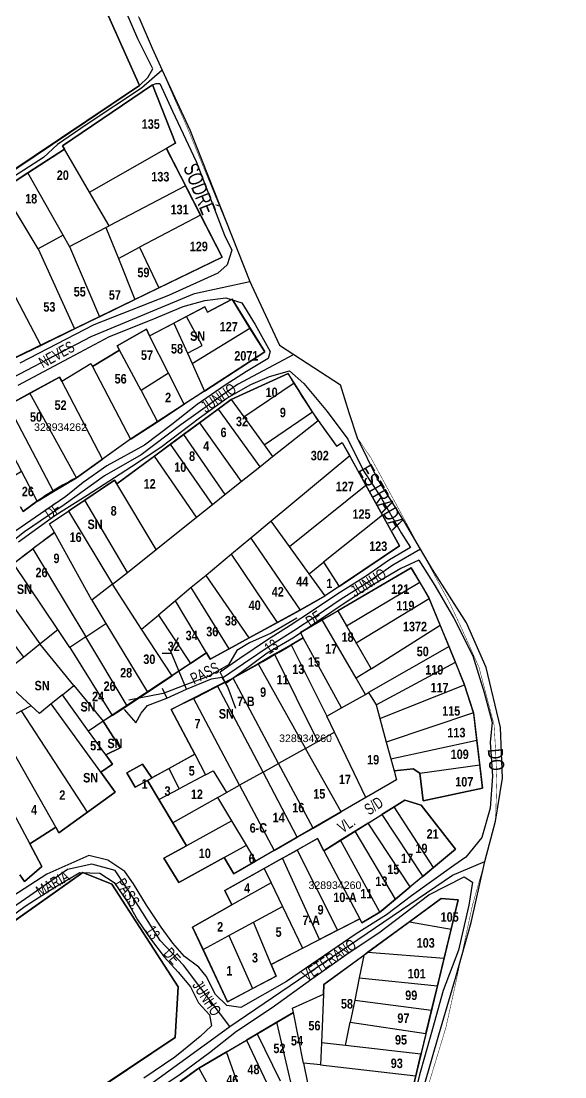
# Model space of a CAD drawing. Extents: x 206155 to 208014, y 4847439 to 4850017.
# Drawn here: x 207866.8 to 208010.7, y 4848531.3 to 4848810.5 of the extents above; entities that cross this region are included whole.
import ezdxf
from ezdxf.enums import TextEntityAlignment as Align

# ---------------------------------------------------------------- set-up
doc = ezdxf.new("R2010")
doc.units = 0
doc.header["$LTSCALE"] = 1.5
doc.header["$MEASUREMENT"] = 0
for name, color, linetype in [('CD-MALHA-LOTES', 40, 'CONTINUOUS'), ('CD_TXT_QUADRA', 7, 'CONTINUOUS'), ('HD-VALAS-DRENOS', 170, 'CONTINUOUS'), ('LM-LIM-SETOR-FISCAL', 7, 'CONTINUOUS'), ('RU-QUADRAS', 6, 'CONTINUOUS'), ('SV-EIXO-ROD-ESTR', 7, 'CONTINUOUS'), ('SV-EIXO-RUA-N-PAV', 6, 'CONTINUOUS'), ('SV-EST-M-N-PAV', 20, 'CONTINUOUS'), ('SV-ESTIVAS', 7, 'CONTINUOUS'), ('SV-RUA-NAO-PAV-S-GUIA-C-GUIA', 7, 'CONTINUOUS'), ('SV-TXT-EST-M-N-PAV', 20, 'CONTINUOUS'), ('SV-TXT-RUA-N-PAV-S-GUIA-C-GUIA', 7, 'CONTINUOUS'), ('Th_NmrPort', 7, 'CONTINUOUS')]:
    doc.layers.add(name, color=color, linetype=linetype)
doc.styles.add('3289-34-2D_TXT$0$ARIAL', font='ARIAL.TTF')
doc.styles.add('ARIAL', font='ARIAL.TTF')
doc.styles.get("Standard").update_dxf_attribs({"font": 'swisscbo.ttf'})
doc.linetypes.add('Limite', pattern='A,20,-3,[130,ltypeshp.shx,S=6.35,R=0,X=0,Y=0],-3,20', length=46)

msp = doc.modelspace()

# ---------------------------------------------------------------- linework, layer by layer
at = {"layer": 'CD-MALHA-LOTES', "linetype": 'Continuous'}
for p, q in [((207898.17, 4848793.48), (207872.54, 4848850.85)), ((207828.37, 4848746.77), (207898.17, 4848793.48)), ((207901.57, 4848793.71), (207877.71, 4848777.6)), ((207907.7, 4848778.28), (207901.57, 4848793.71)), ((207878.26, 4848776.65), (207868.6, 4848770.39)), ((207877.71, 4848777.6), (207878.26, 4848776.65)), ((207884.87, 4848765.34), (207878.26, 4848776.65)), ((207884.87, 4848765.34), (207905.23, 4848776.88)), ((207905.23, 4848776.88), (207907.7, 4848778.28)), ((207905.23, 4848776.88), (207910.33, 4848766.94)), ((207868.6, 4848770.39), (207861.83, 4848766.01)), ((207877.89, 4848753.92), (207868.6, 4848770.39)), ((207871.33, 4848750.35), (207861.83, 4848766.01)), ((207890.08, 4848756.42), (207884.87, 4848765.34)), ((207910.33, 4848766.94), (207890.08, 4848756.42)), ((207914.3, 4848759.18), (207910.33, 4848766.94)), ((207853.24, 4848760.44), (207872.01, 4848724.73)), ((207914.3, 4848759.18), (207898.17, 4848750.73)), ((207889.23, 4848755.96), (207890.08, 4848756.42)), ((207877.89, 4848753.92), (207871.33, 4848750.35)), ((207879.57, 4848750.94), (207877.89, 4848753.92)), ((207879.57, 4848750.94), (207889.23, 4848755.96)), ((207889.23, 4848755.96), (207892.53, 4848747.77)), ((207879.57, 4848750.94), (207887.54, 4848732.36)), ((207871.33, 4848750.35), (207880.96, 4848729.13)), ((207892.53, 4848747.77), (207898.17, 4848750.73)), ((207898.17, 4848750.73), (207903.25, 4848739.99)), ((207892.53, 4848747.77), (207896.9, 4848736.91)), ((207896.9, 4848736.91), (207903.25, 4848739.99)), ((207887.54, 4848732.36), (207896.9, 4848736.91)), ((207910.56, 4848732.39), (207907.23, 4848730.65)), ((207872.01, 4848724.73), (207880.96, 4848729.13)), ((207900.81, 4848727.31), (207907.23, 4848730.65)), ((207907.23, 4848730.65), (207910.83, 4848722.67)), ((207912.06, 4848719.95), (207927.37, 4848729.31)), ((207905.8, 4848717.42), (207900.81, 4848727.31)), ((207865.38, 4848721.56), (207872.01, 4848724.73)), ((207892.87, 4848723.52), (207885.66, 4848719.22)), ((207898.54, 4848712.8), (207892.87, 4848723.52)), ((207910.83, 4848722.67), (207912.06, 4848719.95)), ((207877.56, 4848715.26), (207885.28, 4848719.94)), ((207885.28, 4848719.94), (207885.66, 4848719.22)), ((207885.66, 4848719.22), (207895.77, 4848699.92)), ((207905.8, 4848717.42), (207898.54, 4848712.8)), ((207909.96, 4848709.18), (207905.8, 4848717.42)), ((207912.06, 4848719.95), (207915.34, 4848712.68)), ((207888.31, 4848694.63), (207877.56, 4848715.26)), ((207925.71, 4848705.9), (207939.03, 4848714.88)), ((207943.93, 4848707.19), (207939.03, 4848714.88)), ((207869.1, 4848712.1), (207863.36, 4848708.98)), ((207881.43, 4848689.75), (207869.1, 4848712.1)), ((207898.54, 4848712.8), (207902.9, 4848704.58)), ((207915.34, 4848712.68), (207909.96, 4848709.18)), ((207875.33, 4848686.11), (207863.36, 4848708.98)), ((207902.9, 4848704.58), (207909.96, 4848709.18)), ((207922.39, 4848710.48), (207918.94, 4848707.93)), ((207922.39, 4848710.48), (207925.71, 4848705.9)), ((207918.94, 4848707.93), (207914.04, 4848704.31)), ((207918.94, 4848707.93), (207929.94, 4848692.62)), ((207931.09, 4848698.48), (207943.93, 4848707.19)), ((207945.38, 4848704.92), (207943.93, 4848707.19)), ((207866.9, 4848691.49), (207859.91, 4848704.81)), ((207914.04, 4848704.31), (207909.79, 4848701.17)), ((207914.04, 4848704.31), (207925.05, 4848688.73)), ((207925.71, 4848705.9), (207931.09, 4848698.48)), ((207933.36, 4848695.35), (207945.38, 4848704.92)), ((207945.38, 4848704.92), (207950.3, 4848698.13)), ((207909.79, 4848701.17), (207906.33, 4848698.61)), ((207909.79, 4848701.17), (207920.73, 4848685.3)), ((207895.77, 4848699.92), (207888.31, 4848694.63)), ((207906.33, 4848698.61), (207902.1, 4848695.5)), ((207917.48, 4848682.7), (207906.33, 4848698.61)), ((207931.09, 4848698.48), (207933.36, 4848695.35)), ((207950.3, 4848698.13), (207951.81, 4848699.07)), ((207951.81, 4848699.07), (207953.77, 4848695.53)), ((207902.1, 4848695.5), (207892.12, 4848688.13)), ((207913.26, 4848679.34), (207902.1, 4848695.5)), ((207929.94, 4848692.62), (207933.36, 4848695.35)), ((207953.77, 4848695.53), (207932.96, 4848678.26)), ((207958.04, 4848687.79), (207953.77, 4848695.53)), ((207881.43, 4848689.75), (207888.31, 4848694.63)), ((207925.05, 4848688.73), (207929.94, 4848692.62)), ((207862.72, 4848688.95), (207866.9, 4848691.49)), ((207871.07, 4848683.55), (207866.9, 4848691.49)), ((207875.33, 4848686.11), (207881.43, 4848689.75)), ((207902.58, 4848670.79), (207892.12, 4848688.13)), ((207920.73, 4848685.3), (207925.05, 4848688.73)), ((207937.79, 4848671.61), (207958.04, 4848687.79)), ((207962.42, 4848679.86), (207958.04, 4848687.79)), ((207883.68, 4848683.85), (207879.35, 4848680.95)), ((207894.93, 4848664.73), (207883.68, 4848683.85)), ((207917.48, 4848682.7), (207920.73, 4848685.3)), ((207874.34, 4848677.6), (207879.35, 4848680.95)), ((207879.35, 4848680.95), (207890.98, 4848661.61)), ((207913.26, 4848679.34), (207917.48, 4848682.7)), ((207902.58, 4848670.79), (207913.26, 4848679.34)), ((207932.96, 4848678.26), (207927.57, 4848673.78)), ((207937.79, 4848671.61), (207932.96, 4848678.26)), ((207962.42, 4848679.86), (207946.85, 4848667.42)), ((207875.63, 4848675.27), (207874.34, 4848677.6)), ((207875.63, 4848675.27), (207869.93, 4848670.96)), ((207885.5, 4848657.4), (207875.63, 4848675.27)), ((207927.57, 4848673.78), (207922.46, 4848669.54)), ((207927.57, 4848673.78), (207940.63, 4848654.73)), ((207864.79, 4848667.07), (207869.93, 4848670.96)), ((207869.93, 4848670.96), (207883.92, 4848647.67)), ((207894.93, 4848664.73), (207902.58, 4848670.79)), ((207943.04, 4848664.38), (207937.79, 4848671.61)), ((207876.49, 4848649.62), (207864.79, 4848667.07)), ((207922.46, 4848669.54), (207915.76, 4848663.91)), ((207934.65, 4848651.47), (207922.46, 4848669.54)), ((207943.04, 4848664.38), (207946.85, 4848667.42)), ((207946.85, 4848667.42), (207951.01, 4848661.03)), ((207890.98, 4848661.61), (207894.93, 4848664.73)), ((207947.27, 4848658.52), (207943.04, 4848664.38)), ((207859.63, 4848662.86), (207871.78, 4848645.83)), ((207890.98, 4848661.61), (207885.5, 4848657.4)), ((207898.68, 4848649.7), (207890.98, 4848661.61)), ((207915.76, 4848663.91), (207911.82, 4848660.7)), ((207927.12, 4848647.37), (207915.76, 4848663.91)), ((207952.92, 4848650.57), (207972.28, 4848662.13)), ((207855.02, 4848658.78), (207867.41, 4848642.33)), ((207911.82, 4848660.7), (207907.66, 4848657.19)), ((207921.88, 4848644.51), (207911.82, 4848660.7)), ((207951.01, 4848661.03), (207947.27, 4848658.52)), ((207885.5, 4848657.4), (207889.25, 4848651.22)), ((207907.66, 4848657.19), (207903.12, 4848653.44)), ((207915.88, 4848643.41), (207907.66, 4848657.19)), ((207940.63, 4848654.73), (207947.27, 4848658.52)), ((207955.48, 4848646.11), (207974.81, 4848657.84)), ((207977.73, 4848650.78), (207974.81, 4848657.84)), ((207898.68, 4848649.7), (207903.12, 4848653.44)), ((207903.12, 4848653.44), (207911.63, 4848640.59)), ((207934.65, 4848651.47), (207940.63, 4848654.73)), ((207950.62, 4848654.57), (207946.51, 4848652.17)), ((207950.62, 4848654.57), (207952.92, 4848650.57)), ((207883.92, 4848647.67), (207889.25, 4848651.22)), ((207889.25, 4848651.22), (207900.28, 4848633.06)), ((207927.12, 4848647.37), (207934.65, 4848651.47)), ((207955.44, 4848636.74), (207946.51, 4848652.17)), ((207952.92, 4848650.57), (207955.48, 4848646.11)), ((207959.43, 4848639.25), (207977.73, 4848650.78)), ((207980.08, 4848645.09), (207977.73, 4848650.78)), ((207871.78, 4848645.83), (207876.49, 4848649.62)), ((207879.68, 4848644.85), (207876.49, 4848649.62)), ((207883.92, 4848647.67), (207879.68, 4848644.85)), ((207894.86, 4848629.46), (207883.92, 4848647.67)), ((207906.79, 4848637.38), (207898.68, 4848649.7)), ((207941.47, 4848647.43), (207938.27, 4848645.59)), ((207951.62, 4848628.88), (207941.47, 4848647.43)), ((207867.41, 4848642.33), (207871.78, 4848645.83)), ((207880.73, 4848634.78), (207871.78, 4848645.83)), ((207879.68, 4848644.85), (207890.87, 4848626.82)), ((207921.88, 4848644.51), (207927.12, 4848647.37)), ((207938.27, 4848645.59), (207933.88, 4848643.06)), ((207938.27, 4848645.59), (207947.72, 4848626.71)), ((207955.48, 4848646.11), (207959.43, 4848639.25)), ((207980.08, 4848645.09), (207958.72, 4848632.91)), ((207981.79, 4848640.96), (207980.08, 4848645.09)), ((207865.15, 4848640.52), (207867.41, 4848642.33)), ((207911.63, 4848640.59), (207915.88, 4848643.41)), ((207933.88, 4848643.06), (207929.51, 4848640.55)), ((207933.88, 4848643.06), (207945.35, 4848619.98)), ((207911.63, 4848640.59), (207906.79, 4848637.38)), ((207929.51, 4848640.55), (207942.08, 4848618.16)), ((207959.43, 4848639.25), (207955.44, 4848636.74)), ((207960.74, 4848629.65), (207981.79, 4848640.96)), ((207869.44, 4848629.46), (207861.01, 4848637.19)), ((207900.28, 4848633.06), (207906.79, 4848637.38)), ((207922.88, 4848636.77), (207918.81, 4848634.71)), ((207934.94, 4848614.16), (207922.88, 4848636.77)), ((207957.92, 4848632.46), (207955.44, 4848636.74)), ((207877.71, 4848632.31), (207880.73, 4848634.78)), ((207880.73, 4848634.78), (207888.51, 4848625.32)), ((207918.81, 4848634.71), (207912.4, 4848631.48)), ((207930.83, 4848611.87), (207918.81, 4848634.71)), ((207961.72, 4848626.08), (207984.12, 4848634.99)), ((207986.55, 4848627.56), (207984.12, 4848634.99)), ((207877.71, 4848632.31), (207874.77, 4848629.91)), ((207884.67, 4848622.7), (207877.71, 4848632.31)), ((207894.86, 4848629.46), (207900.28, 4848633.06)), ((207924.64, 4848608.41), (207912.4, 4848631.48)), ((207951.62, 4848628.88), (207957.92, 4848632.46)), ((207957.92, 4848632.46), (207958.72, 4848632.91)), ((207958.72, 4848632.91), (207960.74, 4848629.65)), ((207866.88, 4848628.08), (207860.48, 4848624.64)), ((207869.44, 4848629.46), (207866.88, 4848628.08)), ((207884.36, 4848601.27), (207866.88, 4848628.08)), ((207871.7, 4848627.39), (207869.44, 4848629.46)), ((207874.77, 4848629.91), (207871.7, 4848627.39)), ((207887.86, 4848611.87), (207874.77, 4848629.91)), ((207890.87, 4848626.82), (207894.86, 4848629.46)), ((207947.72, 4848626.71), (207951.62, 4848628.88)), ((207960.74, 4848629.65), (207961.37, 4848627.37)), ((207888.51, 4848625.32), (207884.67, 4848622.7)), ((207890.87, 4848626.82), (207888.51, 4848625.32)), ((207949.76, 4848622.45), (207947.72, 4848626.71)), ((207961.37, 4848627.37), (207961.72, 4848626.08)), ((207961.72, 4848626.08), (207963.44, 4848619.8)), ((207986.55, 4848627.56), (207963.44, 4848619.8)), ((207875.95, 4848597.29), (207860.48, 4848624.64)), ((207889.22, 4848616.42), (207884.67, 4848622.7)), ((207945.35, 4848619.98), (207949.76, 4848622.45)), ((207958.05, 4848605.18), (207949.76, 4848622.45)), ((207854.02, 4848621.16), (207869.09, 4848592.88)), ((207942.08, 4848618.16), (207945.35, 4848619.98)), ((207963.44, 4848619.8), (207964.64, 4848615.4)), ((207964.64, 4848615.4), (207987.44, 4848620.3)), ((207988.19, 4848613.79), (207987.44, 4848620.3)), ((207942.08, 4848618.16), (207934.94, 4848614.16)), ((207951.51, 4848601.38), (207942.08, 4848618.16)), ((207912.74, 4848616.59), (207905.95, 4848612.84)), ((207912.74, 4848616.59), (207915.59, 4848611.19)), ((207930.83, 4848611.87), (207934.94, 4848614.16)), ((207944.05, 4848597.07), (207934.94, 4848614.16)), ((207964.64, 4848615.4), (207965.51, 4848612.23)), ((207905.95, 4848612.84), (207901.42, 4848610.34)), ((207908.62, 4848607.49), (207905.95, 4848612.84)), ((207915.59, 4848611.19), (207908.62, 4848607.49)), ((207915.59, 4848611.19), (207917.61, 4848612.26)), ((207917.61, 4848612.26), (207921.14, 4848606.45)), ((207930.83, 4848611.87), (207924.64, 4848608.41)), ((207939.88, 4848594.66), (207930.83, 4848611.87)), ((207965.51, 4848612.23), (207966.16, 4848609.85)), ((207972.31, 4848611.57), (207988.19, 4848613.79)), ((207988.9, 4848607.66), (207988.19, 4848613.79)), ((207897.02, 4848607.92), (207900.26, 4848609.7)), ((207900.26, 4848609.7), (207901.42, 4848610.34)), ((207900.26, 4848609.7), (207903.26, 4848604.65)), ((207921.14, 4848606.45), (207924.64, 4848608.41)), ((207924.64, 4848608.41), (207933.8, 4848591.14)), ((207966.16, 4848609.85), (207958.05, 4848605.18)), ((207903.26, 4848604.65), (207908.62, 4848607.49)), ((207918.89, 4848605.19), (207921.14, 4848606.45)), ((207903.26, 4848604.65), (207906.92, 4848598.51)), ((207918.89, 4848605.19), (207906.92, 4848598.51)), ((207922.58, 4848599), (207918.89, 4848605.19)), ((207958.05, 4848605.18), (207951.51, 4848601.38)), ((207965.5, 4848602.73), (207962.27, 4848600.7)), ((207975.95, 4848586.65), (207965.5, 4848602.73)), ((207944.05, 4848597.07), (207951.51, 4848601.38)), ((207958.64, 4848598.41), (207962.27, 4848600.7)), ((207962.27, 4848600.7), (207973.08, 4848584.24)), ((207869.09, 4848592.88), (207875.95, 4848597.29)), ((207906.92, 4848598.51), (207910.56, 4848592.39)), ((207922.58, 4848599), (207910.56, 4848592.39)), ((207926.43, 4848592.54), (207922.58, 4848599)), ((207958.64, 4848598.41), (207955.25, 4848596.28)), ((207969.8, 4848581.51), (207958.64, 4848598.41)), ((207933.8, 4848591.14), (207939.88, 4848594.66)), ((207939.88, 4848594.66), (207944.05, 4848597.07)), ((207955.25, 4848596.28), (207951.37, 4848593.84)), ((207965.9, 4848578.25), (207955.25, 4848596.28)), ((207920.52, 4848589.29), (207926.43, 4848592.54)), ((207928.94, 4848588.33), (207926.43, 4848592.54)), ((207951.37, 4848593.84), (207946.96, 4848591.07)), ((207961.77, 4848574.88), (207951.37, 4848593.84)), ((207908.54, 4848582.69), (207920.52, 4848589.29)), ((207920.52, 4848589.29), (207923.09, 4848584.95)), ((207933.8, 4848591.14), (207928.94, 4848588.33)), ((207935.96, 4848589.09), (207931.1, 4848586.36)), ((207935.96, 4848589.09), (207939.88, 4848591.28)), ((207945.8, 4848567.61), (207935.96, 4848589.09)), ((207939.88, 4848591.28), (207950.52, 4848570.04)), ((207946.96, 4848591.07), (207956.43, 4848573.08)), ((207923.09, 4848584.95), (207928.94, 4848588.33)), ((207931.1, 4848586.36), (207932.94, 4848582.56)), ((207973.08, 4848584.24), (207975.95, 4848586.65)), ((207883.1, 4848585.3), (207857.8, 4848567.45)), ((207866.47, 4848584.71), (207867.72, 4848582.99)), ((207890.8, 4848582.28), (207883.1, 4848585.3)), ((207973.08, 4848584.24), (207969.8, 4848581.51)), ((207908.4, 4848555.09), (207890.8, 4848582.28)), ((207932.94, 4848582.56), (207922.59, 4848576.75)), ((207932.94, 4848582.56), (207935.95, 4848576.33)), ((207965.9, 4848578.25), (207969.8, 4848581.51)), ((207928.32, 4848572.2), (207935.95, 4848576.33)), ((207935.95, 4848576.33), (207941.29, 4848565.29)), ((207956.98, 4848572.04), (207961.77, 4848574.88)), ((207921.79, 4848568.66), (207928.32, 4848572.2)), ((207933, 4848561.03), (207928.32, 4848572.2)), ((207950.52, 4848570.04), (207956.43, 4848573.08)), ((207956.43, 4848573.08), (207956.98, 4848572.04)), ((207969.56, 4848572.31), (207958.57, 4848564.22)), ((207969.56, 4848572.31), (207980.6, 4848570.33)), ((207950.52, 4848570.04), (207945.8, 4848567.61)), ((207978.76, 4848562.67), (207980.6, 4848570.33)), ((207914.98, 4848564.97), (207921.79, 4848568.66)), ((207921.79, 4848568.66), (207928.07, 4848554.6)), ((207941.29, 4848565.29), (207945.8, 4848567.61)), ((207914.98, 4848564.97), (207921.46, 4848551.11)), ((207933, 4848561.03), (207941.29, 4848565.29)), ((207958.57, 4848564.22), (207957.46, 4848563.4)), ((207958.57, 4848564.22), (207978.76, 4848562.67)), ((207957.46, 4848563.4), (207956.26, 4848557.45)), ((207976.99, 4848555.33), (207978.76, 4848562.67)), ((207956.26, 4848557.45), (207955.09, 4848551.58)), ((207956.26, 4848557.45), (207976.99, 4848555.33)), ((207975.44, 4848548.93), (207976.99, 4848555.33)), ((207907.58, 4848541.64), (207908.4, 4848555.09)), ((207921.46, 4848551.11), (207928.07, 4848554.6)), ((207938.65, 4848549.45), (207946.8, 4848553.11)), ((207946.8, 4848553.11), (207946.29, 4848540.26)), ((207955.09, 4848551.58), (207953.92, 4848545.75)), ((207955.09, 4848551.58), (207975.44, 4848548.93)), ((207938.89, 4848548.27), (207934.52, 4848545.72)), ((207938.89, 4848548.27), (207938.65, 4848549.45)), ((207941.57, 4848534.92), (207938.89, 4848548.27)), ((207973.95, 4848542.75), (207975.44, 4848548.93)), ((207934.52, 4848545.72), (207929.31, 4848542.67)), ((207938.22, 4848529.85), (207934.52, 4848545.72)), ((207952.67, 4848539.54), (207953.92, 4848545.75)), ((207953.92, 4848545.75), (207973.95, 4848542.75)), ((207874.3, 4848519.46), (207907.58, 4848541.64)), ((207929.31, 4848542.67), (207926.45, 4848541)), ((207929.31, 4848542.67), (207935.37, 4848530.22)), ((207973.95, 4848542.75), (207972.62, 4848537.23)), ((207921.14, 4848537.9), (207926.45, 4848541)), ((207926.45, 4848541), (207935.73, 4848521.42)), ((207946.29, 4848540.26), (207946.04, 4848534.41)), ((207952.67, 4848539.54), (207946.29, 4848540.26)), ((207972.62, 4848537.23), (207952.67, 4848539.54)), ((207920.89, 4848537.75), (207913.79, 4848533.57)), ((207921.14, 4848537.9), (207920.89, 4848537.75)), ((207932.33, 4848506.41), (207921.14, 4848537.9)), ((207971.25, 4848531.55), (207972.62, 4848537.23)), ((207913.79, 4848533.57), (207928.83, 4848506.84)), ((207946.04, 4848534.41), (207941.57, 4848534.92)), ((207941.57, 4848534.92), (207942.7, 4848529.26)), ((207946.04, 4848534.41), (207971.25, 4848531.55)), ((207969.85, 4848525.72), (207971.25, 4848531.55))]:
    msp.add_line(p, q, dxfattribs=at)
at = {"layer": 'CD-MALHA-LOTES', "linetype": 'Continuous', "flags": 128}
for points in [[(207903.25, 4848739.99), (207919.97, 4848748.11), (207914.3, 4848759.18)], [(207927.37, 4848729.31), (207922.63, 4848736.96), (207916.17, 4848733.6)], [(207916.17, 4848733.6), (207915.46, 4848734.95), (207910.56, 4848732.39)], [(207880.96, 4848729.13), (207887.25, 4848732.22), (207887.54, 4848732.36)], [(207910.83, 4848722.67), (207914.75, 4848724.78), (207910.56, 4848732.39)], [(207900.81, 4848727.31), (207899.95, 4848729.04), (207892.26, 4848724.67), (207892.87, 4848723.52)], [(207915.34, 4848712.68), (207931.26, 4848723.04), (207927.37, 4848729.31)], [(207939.03, 4848714.88), (207937.45, 4848717.36), (207922.39, 4848710.48)], [(207877.56, 4848715.26), (207876.97, 4848716.38), (207869.1, 4848712.1)], [(207895.77, 4848699.92), (207895.96, 4848700.06), (207902.9, 4848704.58)], [(207892.12, 4848688.13), (207891.53, 4848689.11), (207883.68, 4848683.85)], [(207871.07, 4848683.55), (207871.27, 4848683.69), (207875.33, 4848686.11)], [(207866.63, 4848682.05), (207867.33, 4848680.82), (207871.07, 4848683.55)], [(207951.01, 4848661.03), (207966.92, 4848671.72), (207962.42, 4848679.86)], [(207972.28, 4848662.13), (207970.01, 4848665.94), (207950.62, 4848654.57)], [(207974.81, 4848657.84), (207974.74, 4848658.02), (207972.28, 4848662.13)], [(207946.51, 4848652.17), (207940.73, 4848648.78), (207941.47, 4848647.43)], [(207915.88, 4848643.41), (207916.86, 4848641.77), (207921.88, 4848644.51)], [(207929.51, 4848640.55), (207923.28, 4848636.97), (207922.88, 4848636.77)], [(207984.12, 4848634.99), (207983.99, 4848635.39), (207981.79, 4848640.96)], [(207912.4, 4848631.48), (207906.47, 4848628.48), (207912.74, 4848616.59)], [(207889.22, 4848616.42), (207893.04, 4848618.34), (207888.51, 4848625.32)], [(207987.44, 4848620.3), (207986.64, 4848627.28), (207986.55, 4848627.56)], [(207887.86, 4848611.87), (207890.97, 4848614), (207889.22, 4848616.42)], [(207901.42, 4848610.34), (207898.91, 4848613.96), (207894.75, 4848611.7), (207897.02, 4848607.92)], [(207884.36, 4848601.27), (207891.71, 4848606.56), (207887.86, 4848611.87)], [(207965.51, 4848612.23), (207970.58, 4848612.75), (207972.31, 4848611.57)], [(207972.31, 4848611.57), (207973.22, 4848604.27), (207988.9, 4848607.66)], [(207975.95, 4848586.65), (207981.73, 4848591.47), (207972.66, 4848603.16), (207968.31, 4848604.49), (207965.5, 4848602.73)], [(207875.95, 4848597.29), (207876.79, 4848595.81), (207884.36, 4848601.27)], [(207867.72, 4848582.99), (207872.25, 4848586.95), (207869.09, 4848592.88)], [(207910.56, 4848592.39), (207904.58, 4848589.1), (207908.54, 4848582.69)], [(207946.96, 4848591.07), (207945.26, 4848594.3), (207939.88, 4848591.28)], [(207931.1, 4848586.36), (207920.71, 4848580.53), (207922.59, 4848576.75)], [(207961.77, 4848574.88), (207962.08, 4848575.06), (207965.9, 4848578.25)], [(207980.6, 4848570.33), (207982.48, 4848578.11), (207977.95, 4848578.49), (207969.56, 4848572.31)], [(207922.59, 4848576.75), (207912.2, 4848570.91), (207914.98, 4848564.97)], [(207928.07, 4848554.6), (207934.31, 4848557.9), (207933, 4848561.03)], [(207957.46, 4848563.4), (207946.96, 4848555.67), (207946.8, 4848553.11)], [(207913.79, 4848533.57), (207913.53, 4848533.41), (207908.88, 4848530)]]:
    msp.add_lwpolyline(points, dxfattribs=at)
at = {"layer": 'CD-MALHA-LOTES', "linetype": 'Continuous'}
for p in [(207952.92, 4848650.57), (207955.48, 4848646.11), (207934.94, 4848614.16)]:
    msp.add_point(p, dxfattribs=at)
at = {"layer": 'HD-VALAS-DRENOS', "flags": 128}
msp.add_lwpolyline([(207939.81, 4848652.64), (207932.97, 4848648.68), (207927.27, 4848646.07), (207923.93, 4848644.04), (207921.67, 4848640.28), (207916.34, 4848637.22), (207910.55, 4848635.02), (207904.39, 4848632.68), (207895.29, 4848630.92)], dxfattribs=at)
at = {"layer": 'LM-LIM-SETOR-FISCAL', "linetype": 'Limite', "ltscale": 0.1, "const_width": 0.13, "flags": 128}
msp.add_lwpolyline([(207693.53, 4847579.56), (207661.03, 4847549.31), (207612.7, 4847504.12), (207608.58, 4847500.27), (207585.3, 4847478.55), (207576.34, 4847469.74), (207571.87, 4847465.34), (207556.36, 4847486.66), (207540.14, 4847507.78), (207531.85, 4847519.47), (207511.91, 4847545.61), (207506.17, 4847553.18), (207498.88, 4847562.81), (207463.75, 4847610.71), (207457.67, 4847619.01), (207440.44, 4847642.51), (207431.06, 4847656.73), (207427.79, 4847661.69), (207410.24, 4847685.38), (207400.06, 4847698.96), (207390.62, 4847713.26), (207368.81, 4847743.14), (207367.63, 4847745.51), (207365.1, 4847750.55), (207350.49, 4847771.92), (207340.01, 4847785.42), (207333.8, 4847793.43), (207328.91, 4847799.72), (207315.6, 4847819.35), (207310.76, 4847826.26), (207285.87, 4847860.83), (207260.72, 4847896.98), (207248.23, 4847915.4), (207242.67, 4847921.29), (207202.51, 4847892.47), (207193.03, 4847885.67), (207186.34, 4847883.83), (207169.47, 4847906.92), (207159.13, 4847921.36), (207145.03, 4847940.16), (207134.22, 4847955.66), (207130.37, 4847960.22), (207126.09, 4847965.9), (207111.59, 4847986.15), (207100.06, 4848001.48), (207090.77, 4848014.03), (207087.01, 4848019.05), (207075.04, 4848034.33), (207069.37, 4848045.04), (207069.26, 4848049.8), (207069.11, 4848053.33), (207066.5, 4848058.01), (207060.87, 4848065.4), (207031.95, 4848105.77), (207020.41, 4848120.82), (207005.92, 4848142.54), (206995.35, 4848155.22), (206982.67, 4848172.12), (206959.42, 4848202.77), (206955.58, 4848209.27), (206948.97, 4848217), (206956.28, 4848221.98), (206974.04, 4848236.91), (207015.88, 4848269.11), (207005.71, 4848281.99), (206987.16, 4848307.84), (206966.87, 4848336.83), (206960.49, 4848346.74), (207051.18, 4848413.73), (207093.59, 4848446.09), (207106.7, 4848455.88), (207140.72, 4848483.45), (207169.66, 4848504.88), (207261.26, 4848571.24), (207250.42, 4848586.92), (207233.64, 4848611.27), (207214.13, 4848640.25), (207199.66, 4848661.86), (207162.16, 4848719.72), (207148.67, 4848740.27), (207138.58, 4848756.16), (207114.21, 4848785.08), (207108.98, 4848791.97), (207099.68, 4848804.07), (207089.04, 4848833.89), (207075.28, 4848852.41), (207054.15, 4848879.42), (207034.07, 4848905.39), (207008.79, 4848936.89), (207002.49, 4848944.75), (206978.67, 4848976.02), (206968.98, 4848989.87), (206958.44, 4849004.76), (206966.26, 4849011.39), (206981.71, 4849023.09), (207002.58, 4849038.25), (207026.18, 4849059.14), (207039.09, 4849069.24), (207048.4, 4849077.1), (207033.93, 4849094.44), (207025.31, 4849104.91), (207019.34, 4849111.98), (206955.53, 4849187.19), (206739.99, 4849438.83), (206628.48, 4849357.79), (206159.3, 4849769.3), (206177.89, 4849842.97), (206311.32, 4849828.25), (206318.97, 4849888.04), (206376.86, 4849879.93), (206422.43, 4850015.06), (206474.48, 4850006.62), (206492.19, 4850011.1), (206819.81, 4849985.62), (206867.89, 4849970.66), (206761.86, 4849758.64), (206955.52, 4849737.17), (206981.38, 4849733.58), (207038.29, 4849725.23), (207070.29, 4849722.03), (207093.76, 4849719.89), (207136.42, 4849713.49), (207187.69, 4849706.67), (207206.03, 4849702.71), (207217.82, 4849703), (207238.05, 4849700.95), (207257.69, 4849697.98), (207277.63, 4849691.43), (207298.76, 4849680.12), (207307.69, 4849672.68), (207325.58, 4849647.34), (207339.6, 4849627.48), (207365.17, 4849591.27), (207375.36, 4849576.96), (207394.56, 4849549.23), (207402.02, 4849538.56), (207409.91, 4849527.9), (207417.58, 4849518.68), (207445.75, 4849483.09), (207461.51, 4849464.09), (207489.49, 4849426.56), (207512.94, 4849401.39), (207520.93, 4849386.71), (207524.83, 4849382.69), (207529.48, 4849377.88), (207540.69, 4849361.49), (207560.95, 4849335.89), (207577.23, 4849307.07), (207583.74, 4849297.42), (207628.15, 4849239.89), (207643.22, 4849219.05), (207658.02, 4849201.49), (207693.22, 4849158.83), (207705.61, 4849141.39), (207712.86, 4849133.84), (207725.65, 4849112.01), (207736.66, 4849084.67), (207739.33, 4849078.11), (207747.93, 4849059.71), (207757.22, 4849040.43), (207775.14, 4849006.28), (207791.99, 4848977.54), (207792.78, 4848975.77), (207795.96, 4848968.62), (207802.2, 4848960.18), (207825.03, 4848930.31), (207842.53, 4848910.15), (207856.41, 4848891.07), (207858.75, 4848886.94), (207866.81, 4848872.74), (207869.94, 4848867.11), (207871.77, 4848863.82), (207879.69, 4848853.91), (207882.92, 4848845.94), (207889.76, 4848830.42), (207897.96, 4848811.56), (207901.5, 4848803.37), (207910.93, 4848782.03), (207925.43, 4848746.58), (207927.76, 4848740.69), (207935.19, 4848724.84), (207938.98, 4848722.35), (207951.29, 4848714.3), (207953.61, 4848706.94), (207955.87, 4848700.21), (207959.42, 4848694.96), (207980.21, 4848656.63), (207983.23, 4848650.23), (207987.97, 4848639.65), (207991.98, 4848624.34), (207992.34, 4848618.14), (207992.71, 4848609.76), (207992.35, 4848598.91), (207989.51, 4848588.21), (207986.21, 4848576.49), (207981.13, 4848552.93), (207979.22, 4848544.32), (207974.12, 4848527.55), (207970.47, 4848512.96), (207968.53, 4848505.21), (207962.87, 4848484.57), (207961.77, 4848475.9), (207962.44, 4848471.73), (207962.76, 4848468.22), (207963.58, 4848460.32), (207965.62, 4848437.71), (207970.3, 4848417.74), (207973.97, 4848405.11), (207979.52, 4848388.8), (207983.37, 4848372.15), (207985.88, 4848361.34), (207994.8, 4848328.69), (207998.94, 4848313.63), (208000.94, 4848308.61), (208001.28, 4848301.24), (208004.29, 4848290.86), (208006.08, 4848286.4), (208007.64, 4848282.49), (208010.65, 4848271.5), (208010.53, 4848262.57), (208009.71, 4848251.17), (208006.89, 4848242.28), (208002.27, 4848228.55), (207997.36, 4848212.8), (207991.07, 4848194.77), (207987.4, 4848183.31), (207984.51, 4848174.56), (207981.76, 4848167.44), (207976.41, 4848152.41), (207973.09, 4848141.61), (207967.4, 4848130.11), (207964.22, 4848121.42), (207961.45, 4848112.84), (207955.63, 4848098.17), (207952.19, 4848088.84), (207947.6, 4848075.6), (207943.28, 4848060.34), (207938.8, 4848047.89), (207935.95, 4848038.31), (207931.75, 4848023.44), (207924.02, 4847983.95), (207922.67, 4847973.36), (207921, 4847963.57), (207920.32, 4847960.19), (207917.77, 4847945.28), (207916.42, 4847941.01), (207910.26, 4847922.04), (207901.41, 4847892.98), (207897.62, 4847878.65), (207892.25, 4847865.58), (207878.3, 4847837.34), (207872.42, 4847829.43), (207870.47, 4847825.73), (207866.98, 4847818.64), (207853.99, 4847795.84), (207843.32, 4847778.24), (207832.06, 4847762.95), (207814.75, 4847736.4), (207805.8, 4847721.97), (207788.79, 4847698.98), (207782.07, 4847685.13), (207771.56, 4847663.44), (207770.16, 4847648.29), (207754.59, 4847638.36), (207743.55, 4847627.73)], close=True, dxfattribs=at)
at = {"layer": 'RU-QUADRAS', "color": 6, "linetype": 'Continuous'}
for points in [[(207800.64, 4848802.51), (207872.54, 4848850.85), (207898.17, 4848793.48), (207828.37, 4848746.77)], [(207725.43, 4848669.59), (207735.2, 4848676.4), (207765.1, 4848701.75), (207821.45, 4848743.88), (207819.54, 4848746.71), (207823.63, 4848749.43), (207827.76, 4848743.93), (207878.26, 4848776.65), (207877.71, 4848777.6), (207901.57, 4848793.71), (207907.7, 4848778.28), (207905.26, 4848776.83), (207919.97, 4848748.11), (207861.24, 4848719.58), (207833.93, 4848704.38), (207834.5, 4848703.62), (207829.95, 4848700.67), (207828.31, 4848702.92), (207817.91, 4848696.14), (207816.89, 4848697.35), (207779.28, 4848672.77), (207778.12, 4848674.02), (207740.88, 4848647.59)], [(207912.2, 4848570.91), (207922.59, 4848576.75), (207920.71, 4848580.53), (207945.26, 4848594.3), (207946.96, 4848591.07), (207968.31, 4848604.49), (207972.66, 4848603.16), (207981.73, 4848591.47), (207961.77, 4848574.88), (207956.98, 4848572.04), (207956.43, 4848573.08), (207933, 4848561.03), (207934.31, 4848557.9), (207921.46, 4848551.11)]]:
    msp.add_lwpolyline(points, close=True, dxfattribs=at)
for points in [[(207858.97, 4848706.59), (207876.97, 4848716.38), (207877.56, 4848715.26), (207885.28, 4848719.94), (207885.66, 4848719.22), (207892.87, 4848723.52), (207892.26, 4848724.67), (207899.95, 4848729.04), (207900.81, 4848727.31), (207915.46, 4848734.95), (207916.17, 4848733.6), (207922.63, 4848736.96), (207931.26, 4848723.04), (207895.77, 4848699.92), (207881.42, 4848689.74, 0.045805), (207867.33, 4848680.82), (207866.63, 4848682.05)], [(207855.02, 4848658.78, -0.028013), (207875.63, 4848675.27), (207874.34, 4848677.6), (207891.53, 4848689.11), (207892.12, 4848688.13), (207922.39, 4848710.48), (207937.45, 4848717.36, 0.029776), (207950.3, 4848698.13), (207951.81, 4848699.07), (207966.92, 4848671.72), (207947.27, 4848658.52), (207940.6, 4848654.71), (207916.86, 4848641.77), (207915.88, 4848643.41), (207888.51, 4848625.32), (207893.04, 4848618.34), (207889.22, 4848616.42), (207890.97, 4848614), (207887.86, 4848611.87), (207891.71, 4848606.56), (207876.79, 4848595.81), (207875.95, 4848597.29), (207869.09, 4848592.88), (207872.25, 4848586.95), (207867.72, 4848582.99), (207866.47, 4848584.71)], [(207692, 4848523.95), (207678.38, 4848539.78), (207672.91, 4848535.26), (207655.92, 4848552.22), (207677.53, 4848574.21), (207699.97, 4848594.1, -0.01392), (207730.59, 4848554.73), (207729.07, 4848553.45), (207744.58, 4848535.61), (207750.18, 4848540.12), (207703.21, 4848599.23), (207743.49, 4848634.78), (207769.43, 4848602.88, -0.009847), (207816.62, 4848536.14), (207857.8, 4848567.45), (207883.1, 4848585.3), (207890.8, 4848582.28), (207908.4, 4848555.09), (207907.58, 4848541.64), (207858.07, 4848508.75)]]:
    msp.add_lwpolyline(points, format="xyb", dxfattribs=at)
msp.add_lwpolyline([(207894.75, 4848611.7), (207898.91, 4848613.96), (207901.42, 4848610.35), (207912.74, 4848616.59), (207906.47, 4848628.48, 0.02644), (207941.47, 4848647.43), (207940.73, 4848648.78), (207970.01, 4848665.94), (207974.74, 4848658.02), (207983.99, 4848635.39), (207986.55, 4848627.56), (207988.9, 4848607.66), (207973.22, 4848604.27), (207972.31, 4848611.57), (207970.58, 4848612.75), (207965.51, 4848612.23), (207966.16, 4848609.85), (207923.09, 4848584.95), (207920.52, 4848589.29), (207908.54, 4848582.69), (207904.58, 4848589.1), (207910.56, 4848592.39), (207900.26, 4848609.7), (207897.02, 4848607.92)], format="xyb", close=True, dxfattribs=at)
msp.add_lwpolyline([(207879.07, 4848508.13), (207913.53, 4848533.41), (207938.89, 4848548.27), (207938.65, 4848549.45), (207946.8, 4848553.11), (207946.96, 4848555.67), (207977.95, 4848578.49), (207982.48, 4848578.11), (207969.85, 4848525.72)], dxfattribs=at)
at = {"layer": 'SV-EIXO-ROD-ESTR'}
msp.add_lwpolyline([(207973.5, 4848528.93), (207977.31, 4848542.39), (207981.75, 4848557.38), (207985.92, 4848572.09), (207989.51, 4848588.21), (207992.35, 4848598.91), (207994.21, 4848610.29), (207993.67, 4848623.66), (207989.91, 4848639.6), (207984.67, 4848651.4), (207975.7, 4848665.47), (207972.48, 4848670.9), (207968.23, 4848678.05), (207961.05, 4848689.66), (207955.87, 4848700.21), (207953.61, 4848706.94), (207951.29, 4848714.3)], dxfattribs=at)
at = {"layer": 'SV-EIXO-RUA-N-PAV'}
for points in [[(207897.96, 4848811.56), (207901.5, 4848803.37), (207904.15, 4848797.61), (207911.41, 4848781.82), (207927.37, 4848741.66), (207927.76, 4848740.69), (207935.19, 4848724.84), (207938.98, 4848722.35), (207951.29, 4848714.3)], [(207904.15, 4848797.61), (207898.69, 4848792.8), (207884.26, 4848783.28), (207876.47, 4848777.94), (207872.72, 4848774.48), (207856.99, 4848764.38), (207827.85, 4848745.34), (207823.81, 4848751.11), (207820.18, 4848752.51)], [(207646.49, 4848548.19), (207658.75, 4848564.54), (207671.48, 4848575.2), (207679.54, 4848582.48), (207698.82, 4848599.59), (207703.98, 4848605.09), (207713.08, 4848613.67), (207722.44, 4848623.55), (207731.54, 4848632.39), (207736.12, 4848636.23), (207741.4, 4848639.55), (207743.19, 4848641.28), (207745.05, 4848643.57), (207769.23, 4848659.68), (207796.14, 4848677.75), (207826.29, 4848694.65), (207827.79, 4848695.51), (207856.97, 4848712.33), (207885.3, 4848727.14), (207912.73, 4848738.45), (207927.37, 4848741.66)], [(207938.98, 4848722.35), (207924.08, 4848714.44), (207909.03, 4848703.73), (207898.58, 4848695.83), (207888.89, 4848690.22), (207878.18, 4848682.57), (207867.72, 4848675.43), (207859.81, 4848669.31), (207852.29, 4848662.01), (207851.4, 4848661.15), (207835.08, 4848645.34), (207816.21, 4848628.76), (207808.58, 4848622.66)], [(207972.48, 4848670.9), (207965.16, 4848666.64), (207958.85, 4848662.26), (207951.52, 4848657.66), (207944.89, 4848653.18), (207938.96, 4848649.3), (207932.96, 4848645.47), (207925.66, 4848640.56), (207920.09, 4848636.73)], [(207777.4, 4848444.85), (207783.67, 4848449.66), (207790.58, 4848455.63), (207804.1, 4848465.68), (207816.35, 4848473.54), (207822.01, 4848476.37), (207840.86, 4848487.99), (207855.95, 4848497.74), (207864.12, 4848504.96), (207879.51, 4848513.76), (207920.68, 4848543.62), (207922.06, 4848544.55), (207980.99, 4848584.65), (207989.51, 4848588.21)], [(207922.06, 4848544.55), (207914.62, 4848554.36), (207909.77, 4848560.83), (207903.57, 4848567.3), (207896.83, 4848578.08), (207891.71, 4848585.89), (207885.51, 4848587.51), (207879.04, 4848586.16), (207869.07, 4848579.16), (207840.23, 4848559.21), (207832.14, 4848553.28), (207822.71, 4848549.78), (207818.13, 4848550.05)]]:
    msp.add_lwpolyline(points, dxfattribs=at)
at = {"layer": 'SV-EST-M-N-PAV', "flags": 128}
for points in [[(207937.83, 4848718.03), (207941.65, 4848714.71), (207947.84, 4848707.24), (207953.28, 4848699.92), (207957.41, 4848691.58), (207961.81, 4848684.84), (207967.36, 4848675.22), (207969.88, 4848671.34)], [(207972.07, 4848667.98), (207976.27, 4848661.28), (207981.33, 4848652.57), (207986.33, 4848642.65), (207989.37, 4848632.93), (207991.43, 4848624.97), (207990.94, 4848619.85), (207991.56, 4848610.81), (207990.9, 4848602.39), (207988.71, 4848594.57), (207984.48, 4848589.37)], [(207986.23, 4848582.74), (207985.27, 4848576.66), (207982.57, 4848564.76), (207978.48, 4848554.09), (207975.25, 4848542.41), (207972.21, 4848531.84), (207969.89, 4848522.08), (207967.18, 4848511.24), (207964.4, 4848501.4), (207960.66, 4848492.72), (207957.81, 4848481.63), (207957.4, 4848473.23), (207956.75, 4848470.11)]]:
    msp.add_lwpolyline(points, dxfattribs=at)
at = {"layer": 'SV-ESTIVAS', "flags": 128}
for points in [[(207910.57, 4848633.86), (207906.45, 4848643.75), (207908.41, 4848647.49)], [(207906.65, 4848643.27), (207904.12, 4848643.27)], [(207894.08, 4848628.49), (207897.13, 4848624.93), (207898.56, 4848627.48), (207900.29, 4848629.55), (207905.33, 4848631.47), (207910.57, 4848633.86), (207917.15, 4848636.54), (207919.93, 4848637), (207921.51, 4848634.31), (207923.57, 4848628.79)], [(207904.1, 4848634.07), (207905.33, 4848631.47)]]:
    msp.add_lwpolyline(points, dxfattribs=at)
at = {"layer": 'SV-RUA-NAO-PAV-S-GUIA-C-GUIA', "flags": 128}
msp.add_lwpolyline([(207901.66, 4848797.89), (207897.73, 4848805.85), (207891.49, 4848820.2), (207883.09, 4848838.48), (207878.51, 4848849.56), (207873.42, 4848859), (207870.57, 4848861.14), (207865.63, 4848858.93), (207827.62, 4848830.16), (207799.38, 4848809.58), (207795.84, 4848805.64), (207795.97, 4848798.63), (207797.85, 4848794.02), (207810.84, 4848772.55), (207821.99, 4848756.42), (207825, 4848751.89), (207828.37, 4848746.77), (207840.84, 4848755.21), (207861.58, 4848768.88), (207879.72, 4848781.12), (207898.17, 4848793.48), (207900.37, 4848795.61)], close=True, dxfattribs=at)
for points in [[(207861.83, 4848766.01), (207868.6, 4848770.39), (207878.26, 4848776.65), (207877.71, 4848777.6), (207901.57, 4848793.71), (207902.51, 4848794.06), (207903.48, 4848794.08), (207906.88, 4848786.77), (207913.17, 4848773.42), (207920.67, 4848753.91), (207922.55, 4848749.93), (207921.36, 4848746.07), (207918.88, 4848743.9), (207905.77, 4848737.99), (207886.06, 4848730.23), (207866.5, 4848720.06)], [(207866.02, 4848714.28), (207879.62, 4848721.47), (207890.15, 4848727.14), (207901.45, 4848731.63), (207909.71, 4848735.08), (207915.45, 4848736.6), (207920.98, 4848737.37), (207925.23, 4848736.02), (207928.72, 4848730.31), (207932.71, 4848723.18), (207932.15, 4848721.27), (207926.48, 4848717.88), (207920.83, 4848714.21), (207913.4, 4848709.15), (207906.72, 4848703.84), (207899.49, 4848698.36), (207889.5, 4848692.89), (207883.23, 4848688.51), (207878.59, 4848684.75), (207871.95, 4848680.24), (207865.41, 4848675.74)], [(207866.07, 4848672.77), (207875.74, 4848679.75), (207884.25, 4848685.16), (207896.02, 4848692.75), (207903.75, 4848697.84), (207913.99, 4848705.57), (207921.2, 4848710.78), (207927.59, 4848714.43), (207932.53, 4848716.56), (207937.83, 4848718.03)], [(207969.88, 4848671.34), (207964.26, 4848668.06), (207957.92, 4848663.66), (207950.6, 4848659.07), (207943.96, 4848654.58), (207938.04, 4848650.71), (207932.04, 4848646.88), (207924.71, 4848641.95), (207919.47, 4848638.34)], [(207972.07, 4848667.98), (207967.3, 4848665.71), (207960.27, 4848661.61), (207952.84, 4848656.82), (207945.52, 4848651.94), (207938.88, 4848647.45), (207931.94, 4848643.34), (207925.04, 4848638.24), (207920.96, 4848635.29), (207919.47, 4848638.34)], [(207984.48, 4848589.37), (207981.32, 4848587.19), (207970.14, 4848579.12), (207963.5, 4848574.14), (207955.47, 4848569.11), (207937.07, 4848556.49), (207924.94, 4848549.58), (207921.28, 4848550.12), (207918.26, 4848553.04), (207915.79, 4848557.89), (207913.8, 4848560.28), (207910.08, 4848563.08), (207906.98, 4848566.65), (207903.83, 4848570.84), (207900.01, 4848576.73), (207896.58, 4848582.29), (207894.28, 4848585.63), (207889.74, 4848588.57), (207884.76, 4848589.85), (207873.64, 4848584.87), (207864.61, 4848579.05)], [(207857.95, 4848569.2), (207867.85, 4848576.41), (207875.76, 4848581.43), (207882.31, 4848585.37), (207887.59, 4848585.15), (207891.4, 4848582.68), (207894.88, 4848577.62), (207897.58, 4848572.8), (207901.06, 4848567.75), (207904.65, 4848563.03), (207908.37, 4848558.95), (207911.59, 4848555.12), (207913.71, 4848550.89), (207916.69, 4848547.66), (207917.19, 4848544.76), (207914.21, 4848541.95), (207909.75, 4848538.3), (207907.5, 4848536.46), (207899.29, 4848530.94)], [(207900.72, 4848526.51), (207908.55, 4848531.72), (207916.68, 4848537.71), (207923.78, 4848543.32), (207933.21, 4848549.6), (207943.77, 4848557.16), (207953.62, 4848564.14), (207961.5, 4848569.37), (207974.7, 4848579.39), (207984.04, 4848584.17), (207986.23, 4848582.74)]]:
    msp.add_lwpolyline(points, dxfattribs=at)

# ---------------------------------------------------------------- texts
at = {"layer": 'CD_TXT_QUADRA', "linetype": 'Continuous', "style": 'ARIAL'}
for s, p in [('328934262', (207877.22, 4848703.15)), ('328934260', (207942.07, 4848620.83)), ('328934260', (207949.85, 4848581.97))]:
    msp.add_text(s, height=2, dxfattribs=at).set_placement(p, align=Align.MIDDLE)
at = {"layer": 'SV-TXT-EST-M-N-PAV', "style": 'ARIAL', "width": 0.7}
for s, rotation, p in [('ESTRADA', 300, (207955.88, 4848691.68)), ('DO', 275, (207990.27, 4848617.94))]:
    msp.add_text(s, height=4, rotation=rotation, dxfattribs=at).set_placement(p)
at = {"layer": 'SV-TXT-RUA-N-PAV-S-GUIA-C-GUIA', "width": 0.7}
for s, height, rotation, style, p in [('SODRÉ', 4, 291.714, 'ARIAL', (207909.62, 4848771.9)), ('NEVES', 3, 29, 'ARIAL', (207872.58, 4848718.63)), ('JUNHO', 3, 34, 'ARIAL', (207915.69, 4848706.84)), ('DE', 3, 34, 'ARIAL', (207874.38, 4848678.57)), ('JUNHO', 3, 32, 'ARIAL', (207955.22, 4848658.1)), ('13            DE', 3, 33, 'ARIAL', (207932.45, 4848642.98)), ('PASS.', 3, 26, 'ARIAL', (207912.54, 4848635.02)), ('VL.     S/D', 3, 34, '3289-34-2D_TXT$0$ARIAL', (207951.89, 4848595.62)), ('MARIA', 3, 30, 'ARIAL', (207871.87, 4848578.77)), ('PASS.', 3, 303, 'ARIAL', (207891.63, 4848582.53)), ('13', 3, 303, 'ARIAL', (207899.52, 4848570.02)), ('VETERANO', 3, 34, 'ARIAL', (207942.44, 4848556.44)), ('DE', 3, 312, 'ARIAL', (207904.29, 4848563.77)), ('JUNHO', 3, 303, 'ARIAL', (207911.98, 4848555.52))]:
    msp.add_text(s, height=height, rotation=rotation, dxfattribs=dict(at, style=style)).set_placement(p)
at = {"layer": 'Th_NmrPort', "color": 1}
for s, p in [('135', (207898.72, 4848783.31)), ('20', (207876.24, 4848769.8)), ('133', (207901.26, 4848769.4)), ('18', (207867.87, 4848763.57)), ('131', (207906.35, 4848760.71)), ('129', (207911.44, 4848750.94)), ('59', (207897.58, 4848744.04)), ('55', (207880.72, 4848738.96)), ('57', (207890.02, 4848738.11)), ('53', (207872.69, 4848734.95)), ('SN', (207911.52, 4848727.24)), ('127', (207919.37, 4848729.71)), ('57', (207898.52, 4848722.19)), ('58', (207906.47, 4848723.87)), ('2071', (207923.22, 4848722.01)), ('56', (207891.54, 4848715.93)), ('2', (207904.91, 4848710.98)), ('10', (207931.5, 4848712.35)), ('52', (207875.65, 4848708.96)), ('50', (207869.15, 4848705.83)), ('9', (207935.28, 4848707)), ('32', (207923.66, 4848704.64)), ('6', (207919.58, 4848701.75)), ('4', (207914.99, 4848698.18)), ('8', (207911.25, 4848695.46)), ('302', (207943.45, 4848695.62)), ('10', (207907.34, 4848692.57)), ('12', (207899.23, 4848688.14)), ('26', (207866.99, 4848686.11)), ('127', (207950.08, 4848687.44)), ('8', (207890.5, 4848681)), ('125', (207954.5, 4848680.14)), ('SN', (207884.38, 4848677.43)), ('16', (207879.62, 4848674.03)), ('123', (207958.92, 4848671.64)), ('9', (207875.37, 4848668.43)), ('26', (207870.61, 4848664.69)), ('SN', (207865.68, 4848660.27)), ('44', (207939.61, 4848662.31)), ('1', (207947.6, 4848661.8)), ('121', (207964.73, 4848660.28)), ('42', (207933.14, 4848659.59)), ('40', (207927.02, 4848656.02)), ('119', (207966.12, 4848655.94)), ('38', (207920.73, 4848651.94)), ('36', (207915.8, 4848649.06)), ('1372', (207967.86, 4848650.39)), ('34', (207910.36, 4848648.04)), ('18', (207951.6, 4848647.61)), ('32', (207905.6, 4848645.15)), ('17', (207947.26, 4848644.49)), ('50', (207971.5, 4848643.8)), ('30', (207899.14, 4848641.75)), ('15', (207942.74, 4848641.01)), ('28', (207893.01, 4848638.18)), ('13', (207938.57, 4848639.11)), ('119', (207973.76, 4848638.94)), ('11', (207934.41, 4848636.33)), ('SN', (207870.36, 4848634.77)), ('26', (207888.63, 4848634.61)), ('9', (207930.06, 4848633.03)), ('117', (207975.15, 4848634.25)), ('24', (207885.57, 4848631.89)), ('7-B', (207923.98, 4848630.6)), ('SN', (207882.51, 4848629.17)), ('SN', (207919.12, 4848627.31)), ('115', (207978.23, 4848628.07)), ('7', (207912.69, 4848624.7)), ('113', (207979.62, 4848622.34)), ('51', (207885.07, 4848618.9)), ('SN', (207889.65, 4848619.48)), ('109', (207980.49, 4848616.61)), ('19', (207958.38, 4848615.16)), ('SN', (207883.2, 4848610.41)), ('5', (207911.16, 4848612.22)), ('17', (207950.91, 4848609.95)), ('1', (207898.67, 4848608.75)), ('107', (207981.7, 4848609.33)), ('2', (207876.91, 4848605.82)), ('3', (207904.75, 4848606.88)), ('12', (207911.73, 4848606.02)), ('15', (207944.13, 4848606.13)), ('4', (207869.43, 4848601.91)), ('16', (207938.57, 4848602.49)), ('14', (207933.36, 4848599.89)), ('6-C', (207927.28, 4848597.12)), ('21', (207974.12, 4848595.52)), ('10', (207913.82, 4848590.4)), ('19', (207971.17, 4848591.7)), ('6', (207927.02, 4848589.02)), ('17', (207967.35, 4848589.1)), ('15', (207963.7, 4848586.15)), ('13', (207960.57, 4848583.02)), ('4', (207925.8, 4848581.21)), ('11', (207956.58, 4848579.73)), ('10-A', (207949.43, 4848578.76)), ('9', (207945.26, 4848575.47)), ('105', (207977.83, 4848573.56)), ('2', (207918.68, 4848570.97)), ('7-A', (207941.26, 4848572.69)), ('5', (207934.14, 4848569.57)), ('103', (207971.49, 4848566.71)), ('3', (207927.89, 4848562.8)), ('1', (207921.11, 4848559.33)), ('101', (207969.1, 4848558.58)), ('99', (207968.46, 4848552.85)), ('58', (207951.44, 4848550.6)), ('97', (207966.39, 4848546.8)), ('56', (207942.84, 4848544.83)), ('54', (207938.21, 4848540.84)), ('95', (207965.75, 4848541.06)), ('52', (207933.57, 4848538.81)), ('93', (207964.63, 4848534.85)), ('48', (207926.71, 4848533.23)), ('46', (207921.12, 4848530.52))]:
    msp.add_text(s, height=2.5, dxfattribs=at).set_placement(p, align=Align.MIDDLE_LEFT)

doc.saveas('drawing.dxf')
